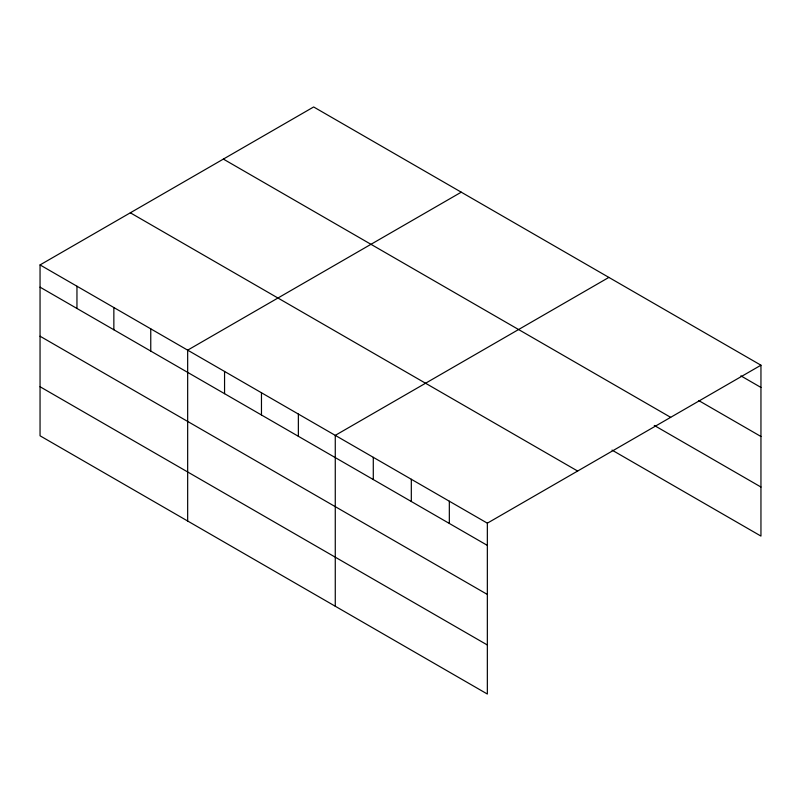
<?xml version="1.0" encoding="UTF-8"?>
<svg xmlns="http://www.w3.org/2000/svg" width="801" height="801" viewBox="0 0 801 801"><rect width="100%" height="100%" fill="white"/><g stroke="black" fill="none" stroke-linecap="round" stroke-linejoin="round"><path stroke-width="1.2" d="M487.348 594.452L487.348 523.173L40.05 264.921L40.05 435.794L487.348 694.036L487.348 594.452L40.05 336.21M612.034 450.102L760.95 536.079L760.95 365.206L313.652 106.964L40.05 264.921M461.256 192.18L187.664 350.147L187.664 521.01M608.87 277.406L335.269 435.364L335.269 606.237M487.348 523.173L760.95 365.206M740.885 375.859L760.95 387.444M698.642 400.52L760.95 436.495M223.359 159.089L670.667 417.341M654.277 425.441L760.95 487.028M130.333 212.796L577.641 471.048M40.05 287.159L487.348 545.401M40.05 386.743L487.348 644.985M449.331 501.216L449.331 523.453M411.313 479.268L411.313 501.506M373.286 457.321L373.286 479.549M298.362 414.057L298.362 436.295M261.466 392.75L261.466 414.988M224.56 371.454L224.56 393.681M150.758 328.841L150.758 351.078M113.852 307.534L113.852 329.772M76.956 286.227L76.956 308.465"/></g></svg>
